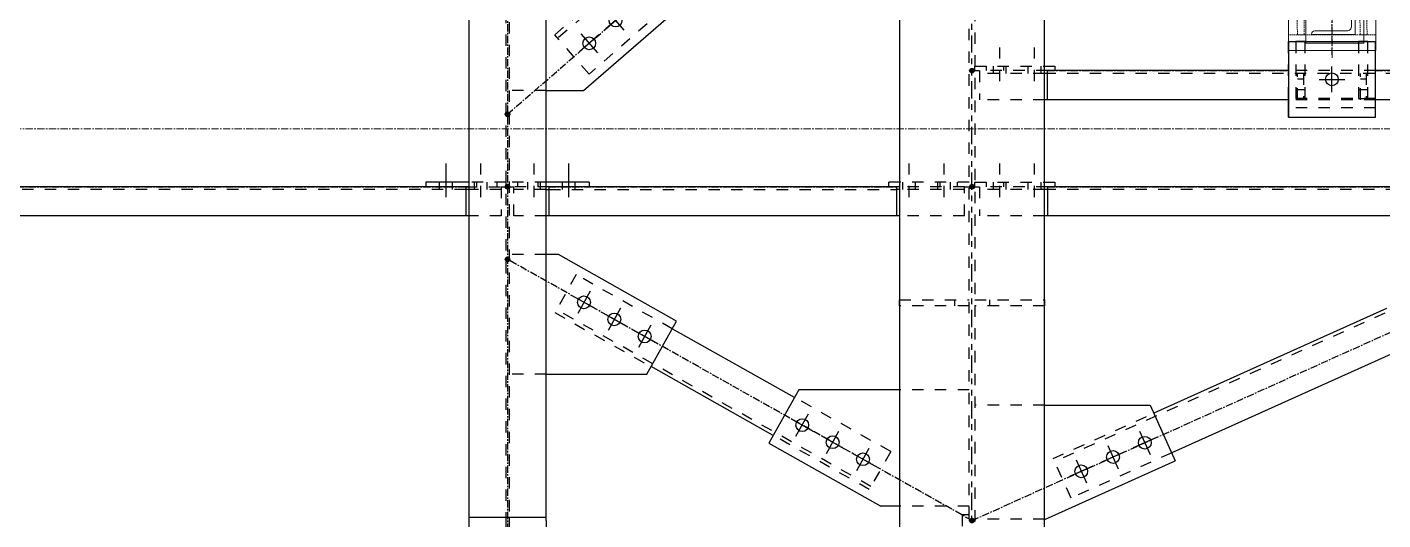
# Model space of a CAD drawing. Header units: inches. Extents: x 209270 to 234360, y -180214 to -150194.
# Drawn here: x 223884 to 226220, y -160038 to -159189 of the extents above; entities that cross this region are included whole.
import ezdxf

# ---------------------------------------------------------------- set-up
doc = ezdxf.new("R2010")
doc.units = ezdxf.units.IN
doc.header["$LTSCALE"] = 10
doc.header["$MEASUREMENT"] = 0
for name, pattern in [('CENTER', [2, 1.25, -0.25, 0.25, -0.25]), ('DXK_LINE_DOT2', [3.9198, 1.9599, -1.9599]), ('DXK_LINE_DOT5', [7.8785, 2.979, -0.9799, 0.9799, -0.9799, 0.9799, -0.9799]), ('HIDDEN', [0.375, 0.25, -0.125])]:
    doc.linetypes.add(name, pattern=pattern)
doc.layers.get('0').update_dxf_attribs({"color": 1})
for name, color, linetype in [('_STR_0', 5, 'Continuous'), ('_STR_1', 5, 'Continuous'), ('_STR_2', 5, 'Continuous'), ('_STR_4', 5, 'Continuous')]:
    doc.layers.add(name, color=color, linetype=linetype)
for name, color, linetype, lineweight in [('CEN', 1, 'CENTER', 9), ('DIM', 1, 'Continuous', 13), ('MAIN OBJECT', 1, 'Continuous', 18), ('STR25', 1, 'Continuous', 5), ('STRUC-25HD', 1, 'HIDDEN', 5)]:
    doc.layers.add(name, color=color, linetype=linetype, lineweight=lineweight)

# ---------------------------------------------------------------- blocks, each defined once
blk = doc.blocks.new('A$C34ae56dc')
at = {"layer": 'CEN'}
for p, q in [((0, 87.5), (0, -87.5)), ((77.7, 0.5), (-77.3, 0, 450449366.5))]:
    blk.add_line(p, q, dxfattribs=at)
at = {"layer": 'MAIN OBJECT', "ltscale": 0.2}
blk.add_circle((0, 0), 11, dxfattribs=at)
at = {"layer": 'STR25', "ltscale": 0.2}
blk.add_lwpolyline([(65.2, -74.5), (-64.8, -75), (-64.8, 75), (65.2, 75.5)], close=True, dxfattribs=at)
at = {"layer": 'STRUC-25HD'}
for points in [[(50.2, 75.5), (38.2, 75.5), (38.2, -74.5), (50.2, -74.5)], [(38.2, 48.5), (38.2, 60.5), (-54.8, 60), (-54.8, 48)], [(38.2, -47.5), (38.2, -59.5), (-54.8, -60), (-54.8, -48)]]:
    blk.add_lwpolyline(points, close=True, dxfattribs=at)
blk = doc.blocks.new('A$C1f4f58bd')
at = {"layer": 'CEN'}
blk.add_line((4170, 2327.5, -815479761.5), (4170, 2472.5, -815479761.5), dxfattribs=at)
blk.add_lwpolyline([(1100, 2200), (5000, 2200), (5000, -2700), (1100, -2700)], close=True, dxfattribs=at)
at = {"layer": 'MAIN OBJECT', "elevation": -815479761.5}
blk.add_lwpolyline([(4225.2, 2447.6), (4125.2, 2447.6), (4125.2, 2347.6), (4225.2, 2347.6)], close=True, dxfattribs=at)
blk.add_lwpolyline([(4135, 2362.5), (4210, 2362.5), (4210, 2437.5), (4209.5, 2437.5, 0.414214), (4204, 2432), (4204, 2377, -0.414214), (4195.5, 2368.5), (4140.5, 2368.5, 0.414214), (4135, 2363)], format="xyb", close=True, dxfattribs=at)
at = {"rotation": 270}
blk.add_blockref('A$C34ae56dc', (4170, 2400, -815479761.5), dxfattribs=at)
blk = doc.blocks.new('GridLine-116860372-116903 - 114867')
at = {"layer": '_STR_2', "linetype": 'DXK_LINE_DOT5'}
blk.add_line((225511.9, -165456.7), (225511.9, -153291), dxfattribs=at)
blk = doc.blocks.new('Part-116860372-115044 - 114867')
at = {"layer": '_STR_4', "linetype": 'Continuous'}
for points in [[(223611.9, -159467.7, -1), (223611.9, -159459.7, -1)], [(224711.9, -159467.7, -1), (224711.9, -159459.7, -1)]]:
    blk.add_hatch(color=256, dxfattribs=at).paths.add_polyline_path(points)
at = {"layer": '_STR_1', "linetype": 'DXK_LINE_DOT2'}
for p, q in [((223624.2, -159463.7), (223624.2, -159513.7)), ((223706.9, -159463.7), (223624.2, -159463.7)), ((223701.9, -159468.7), (223624.2, -159468.7)), ((224640.3, -159468.7), (223706.9, -159468.7)), ((224640.3, -159463.7), (224701, -159463.7)), ((224701, -159468.7), (224645.3, -159468.7)), ((224701, -159463.7), (224701, -159513.7)), ((223701.9, -159513.7), (223624.2, -159513.7)), ((224701, -159513.7), (224645.3, -159513.7))]:
    blk.add_line(p, q, dxfattribs=at)
at = {"layer": '_STR_2', "linetype": 'Continuous'}
for p, q in [((223706.9, -159468.7), (223701.9, -159468.7)), ((224640.3, -159463.7), (223706.9, -159463.7)), ((223706.9, -159513.7), (223706.9, -159463.7)), ((224640.3, -159463.7), (224640.3, -159513.7)), ((224645.3, -159468.7), (224640.3, -159468.7)), ((224645.3, -159513.7), (223701.9, -159513.7))]:
    blk.add_line(p, q, dxfattribs=at)
at = {"layer": '_STR_4', "linetype": 'CENTER'}
for p, q in [((223611.9, -159463.7), (223624.2, -159463.7)), ((223706.9, -159463.7), (224640.3, -159463.7)), ((224701, -159463.7), (224711.9, -159463.7))]:
    blk.add_line(p, q, dxfattribs=at)
at = {"layer": '_STR_4', "linetype": 'Continuous'}
for centre in [(223611.9, -159463.7), (224711.9, -159463.7)]:
    blk.add_circle(centre, 4, dxfattribs=at)
blk = doc.blocks.new('Part-116860372-115046 - 114867')
at = {"layer": '_STR_4', "linetype": 'Continuous'}
for points in [[(225511.9, -159467.7, -1), (225511.9, -159459.7, -1)], [(226511.9, -159467.7, -1), (226511.9, -159459.7, -1)]]:
    blk.add_hatch(color=256, dxfattribs=at).paths.add_polyline_path(points)
at = {"layer": '_STR_1', "linetype": 'DXK_LINE_DOT2'}
for p, q in [((225641.9, -159463.7), (225524.9, -159463.7)), ((225524.9, -159463.7), (225524.9, -159513.7)), ((225636.9, -159468.7), (225524.9, -159468.7)), ((226440.3, -159468.7), (225641.9, -159468.7)), ((226440.3, -159463.7), (226501, -159463.7)), ((226501, -159468.7), (226445.3, -159468.7)), ((226501, -159463.7), (226501, -159483.7)), ((226440.3, -159483.7), (226440.3, -159513.7)), ((226501, -159483.7), (226445.3, -159483.7)), ((225636.9, -159513.7), (225524.9, -159513.7)), ((226440.3, -159513.7), (226440.3, -159513.7))]:
    blk.add_line(p, q, dxfattribs=at)
at = {"layer": '_STR_2', "linetype": 'Continuous'}
for p, q in [((225641.9, -159468.7), (225636.9, -159468.7)), ((226440.3, -159463.7), (225641.9, -159463.7)), ((225641.9, -159463.7), (225641.9, -159513.7)), ((226440.3, -159463.7), (226440.3, -159513.7)), ((226445.3, -159468.7), (226440.3, -159468.7)), ((226445.3, -159483.7), (226440.3, -159483.7)), ((226440.3, -159513.7), (225636.9, -159513.7))]:
    blk.add_line(p, q, dxfattribs=at)
at = {"layer": '_STR_4', "linetype": 'CENTER'}
for p, q in [((225511.9, -159463.7), (225524.9, -159463.7)), ((225641.9, -159463.7), (226440.3, -159463.7)), ((226501, -159463.7), (226511.9, -159463.7))]:
    blk.add_line(p, q, dxfattribs=at)
at = {"layer": '_STR_4', "linetype": 'Continuous'}
for centre in [(225511.9, -159463.7), (226511.9, -159463.7)]:
    blk.add_circle(centre, 4, dxfattribs=at)
blk = doc.blocks.new('Part-116860372-114976 - 114867')
at = {"layer": '_STR_4', "linetype": 'Continuous'}
for points in [[(224711.9, -158367.7, -1), (224711.9, -158359.7, -1)], [(224711.9, -160167.7, -1), (224711.9, -160159.7, -1)]]:
    blk.add_hatch(color=256, dxfattribs=at).paths.add_polyline_path(points)
at = {"layer": '_STR_1', "linetype": 'DXK_LINE_DOT2'}
for p, q in [((224709, -158374.5), (224709, -158456.5)), ((224714.7, -158374.5), (224709, -158374.5)), ((224714.7, -158374.5), (224714.7, -158430.3)), ((224714.7, -158435.3), (224714.7, -160033.7)), ((224709, -158456.5), (224709, -160033.7)), ((224645.3, -160038.7), (224645.3, -160150.7)), ((224709, -160038.7), (224709, -160150.7)), ((224714.7, -160038.7), (224714.7, -160150.7)), ((224778.5, -160038.7), (224778.5, -160150.7)), ((224778.5, -160150.7), (224645.3, -160150.7))]:
    blk.add_line(p, q, dxfattribs=at)
at = {"layer": '_STR_2', "linetype": 'Continuous'}
for p, q in [((224645.3, -158435.3), (224645.3, -160038.7)), ((224778.5, -158435.3), (224645.3, -158435.3)), ((224709, -158430.3), (224709, -158435.3)), ((224714.7, -158430.3), (224714.7, -158435.3)), ((224778.5, -160038.7), (224778.5, -158435.3)), ((224778.5, -160033.7), (224645.3, -160033.7)), ((224709, -160033.7), (224709, -160038.7)), ((224714.7, -160033.7), (224714.7, -160038.7))]:
    blk.add_line(p, q, dxfattribs=at)
at = {"layer": '_STR_4', "linetype": 'CENTER'}
blk.add_line((224711.9, -158363.7), (224711.9, -160163.7), dxfattribs=at)
at = {"layer": '_STR_4', "linetype": 'Continuous'}
for centre in [(224711.9, -158363.7), (224711.9, -160163.7)]:
    blk.add_circle(centre, 4, dxfattribs=at)
blk = doc.blocks.new('Bolt-116860372-115919 - 114867')
at = {"layer": '_STR_1', "linetype": 'DXK_LINE_DOT2'}
for p, q in [((225403.9, -159481.7), (225403.9, -159423.7)), ((225463.9, -159481.7), (225463.9, -159423.7)), ((225392.9, -159463.7), (225392.9, -159455.7)), ((225392.9, -159468.7), (225392.9, -159463.7)), ((225414.9, -159463.7), (225414.9, -159455.7)), ((225414.9, -159468.7), (225414.9, -159463.7)), ((225452.9, -159463.7), (225452.9, -159455.7)), ((225452.9, -159468.7), (225452.9, -159463.7)), ((225474.9, -159463.7), (225474.9, -159455.7)), ((225474.9, -159468.7), (225474.9, -159463.7))]:
    blk.add_line(p, q, dxfattribs=at)
blk = doc.blocks.new('Part-116860372-115045 - 114867')
at = {"layer": '_STR_4', "linetype": 'Continuous'}
for points in [[(224711.9, -159467.7, -1), (224711.9, -159459.7, -1)], [(225511.9, -159467.7, -1), (225511.9, -159459.7, -1)]]:
    blk.add_hatch(color=256, dxfattribs=at).paths.add_polyline_path(points)
at = {"layer": '_STR_1', "linetype": 'DXK_LINE_DOT2'}
for p, q in [((224722.7, -159513.7), (224722.7, -159463.7)), ((224783.5, -159463.7), (224722.7, -159463.7)), ((224778.5, -159468.7), (224722.7, -159468.7)), ((224783.5, -159468.7), (225381.9, -159468.7)), ((225498.9, -159463.7), (225381.9, -159463.7)), ((225498.9, -159468.7), (225386.9, -159468.7)), ((225498.9, -159513.7), (225498.9, -159463.7)), ((224778.5, -159513.7), (224722.7, -159513.7)), ((225498.9, -159513.7), (225386.9, -159513.7))]:
    blk.add_line(p, q, dxfattribs=at)
at = {"layer": '_STR_2', "linetype": 'Continuous'}
for p, q in [((224778.5, -159468.7), (224783.5, -159468.7)), ((225381.9, -159463.7), (224783.5, -159463.7)), ((224783.5, -159513.7), (224783.5, -159463.7)), ((225381.9, -159463.7), (225381.9, -159513.7)), ((225386.9, -159468.7), (225381.9, -159468.7)), ((225386.9, -159513.7), (224778.5, -159513.7))]:
    blk.add_line(p, q, dxfattribs=at)
at = {"layer": '_STR_4', "linetype": 'CENTER'}
for p, q in [((224711.9, -159463.7), (224722.7, -159463.7)), ((224783.5, -159463.7), (225381.9, -159463.7)), ((225498.9, -159463.7), (225511.9, -159463.7))]:
    blk.add_line(p, q, dxfattribs=at)
at = {"layer": '_STR_4', "linetype": 'Continuous'}
for centre in [(224711.9, -159463.7), (225511.9, -159463.7)]:
    blk.add_circle(centre, 4, dxfattribs=at)
blk = doc.blocks.new('Part-116860372-115048 - 114867')
at = {"layer": '_STR_4', "linetype": 'Continuous'}
for points in [[(225511.9, -159267.7, -1), (225511.9, -159259.7, -1)], [(226511.9, -159267.7, -1), (226511.9, -159259.7, -1)]]:
    blk.add_hatch(color=256, dxfattribs=at).paths.add_polyline_path(points)
at = {"layer": '_STR_1', "linetype": 'DXK_LINE_DOT2'}
for p, q in [((225524.9, -159263.7), (225524.9, -159313.7)), ((225641.9, -159263.7), (225524.9, -159263.7)), ((225636.9, -159268.7), (225524.9, -159268.7)), ((226440.3, -159268.7), (225641.9, -159268.7)), ((226206.9, -159263.7), (226056.9, -159263.7)), ((226440.3, -159263.7), (226501, -159263.7)), ((226501, -159268.7), (226445.3, -159268.7)), ((226501, -159263.7), (226501, -159313.7)), ((225636.9, -159313.7), (225524.9, -159313.7)), ((226206.9, -159313.7), (226056.9, -159313.7)), ((226501, -159313.7), (226440.3, -159313.7))]:
    blk.add_line(p, q, dxfattribs=at)
at = {"layer": '_STR_2', "linetype": 'Continuous'}
for p, q in [((225641.9, -159268.7), (225636.9, -159268.7)), ((226056.9, -159263.7), (225641.9, -159263.7)), ((225641.9, -159313.7), (225641.9, -159263.7)), ((226440.3, -159263.7), (226206.9, -159263.7)), ((226440.3, -159263.7), (226440.3, -159313.7)), ((226445.3, -159268.7), (226440.3, -159268.7)), ((226056.9, -159313.7), (225636.9, -159313.7)), ((226445.3, -159313.7), (226206.9, -159313.7))]:
    blk.add_line(p, q, dxfattribs=at)
at = {"layer": '_STR_4', "linetype": 'CENTER'}
for p, q in [((225511.9, -159263.7), (225524.9, -159263.7)), ((225641.9, -159263.7), (226056.9, -159263.7)), ((226206.9, -159263.7), (226440.3, -159263.7)), ((226501, -159263.7), (226511.9, -159263.7))]:
    blk.add_line(p, q, dxfattribs=at)
at = {"layer": '_STR_4', "linetype": 'Continuous'}
for centre in [(225511.9, -159263.7), (226511.9, -159263.7)]:
    blk.add_circle(centre, 4, dxfattribs=at)
blk = doc.blocks.new('Part-116860372-115917 - 114867')
at = {"layer": '_STR_1', "linetype": 'DXK_LINE_DOT2'}
for p, q in [((225506.9, -159455.7), (225386.9, -159455.7)), ((225456.9, -159463.7), (225456.9, -159455.7)), ((225486.9, -159463.7), (225486.9, -159455.7))]:
    blk.add_line(p, q, dxfattribs=at)
at = {"layer": '_STR_2', "linetype": 'Continuous'}
for p, q in [((225386.9, -159455.7), (225368.9, -159455.7)), ((225368.9, -159463.7), (225368.9, -159455.7)), ((225386.9, -159463.7), (225381.9, -159463.7))]:
    blk.add_line(p, q, dxfattribs=at)
blk = doc.blocks.new('Part-116860372-115081 - 114867')
at = {"layer": '_STR_4', "linetype": 'Continuous'}
for points in [[(226511.9, -159592.7, -1), (226511.9, -159584.7, -1)], [(225511.9, -160042.7, -1), (225511.9, -160034.7, -1)]]:
    blk.add_hatch(color=256, dxfattribs=at).paths.add_polyline_path(points)
at = {"layer": '_STR_1', "linetype": 'DXK_LINE_DOT2'}
for p, q in [((226401.9, -159600.9), (225654.3, -159937.3)), ((226399.5, -159595.4), (226226.2, -159673.4)), ((226399.5, -159595.4), (226430.3, -159663.8)), ((226430.3, -159663.8), (226257, -159741.8)), ((225651.9, -159931.8), (225825.1, -159853.9)), ((225682.6, -160000.2), (225651.9, -159931.8)), ((225855.9, -159922.2), (225682.6, -160000.2))]:
    blk.add_line(p, q, dxfattribs=at)
at = {"layer": '_STR_2', "linetype": 'Continuous'}
for p, q in [((226226.2, -159673.4), (225825.1, -159853.9)), ((226257, -159741.8), (225855.9, -159922.2))]:
    blk.add_line(p, q, dxfattribs=at)
at = {"layer": '_STR_4', "linetype": 'CENTER'}
blk.add_line((225511.9, -160038.7), (226511.9, -159588.7), dxfattribs=at)
at = {"layer": '_STR_4', "linetype": 'Continuous'}
for centre in [(226511.9, -159588.7), (225511.9, -160038.7)]:
    blk.add_circle(centre, 4, dxfattribs=at)
blk = doc.blocks.new('Part-116860372-115082 - 114867')
at = {"layer": '_STR_4', "linetype": 'Continuous'}
for points in [[(224711.9, -159592.7, -1), (224711.9, -159584.7, -1)], [(225511.9, -160042.7, -1), (225511.9, -160034.7, -1)]]:
    blk.add_hatch(color=256, dxfattribs=at).paths.add_polyline_path(points)
at = {"layer": '_STR_1', "linetype": 'DXK_LINE_DOT2'}
for p, q in [((224830.2, -159615.1), (224793.5, -159680.5)), ((224995.8, -159708.3), (224830.2, -159615.1)), ((224793.5, -159680.5), (224959.1, -159773.6)), ((225338, -159979.9), (224796.4, -159675.3)), ((225371.9, -159919.8), (225206.3, -159826.6)), ((225335.1, -159985.1), (225169.5, -159892)), ((225371.9, -159919.8), (225335.1, -159985.1))]:
    blk.add_line(p, q, dxfattribs=at)
at = {"layer": '_STR_2', "linetype": 'Continuous'}
for p, q in [((225206.3, -159826.6), (224995.8, -159708.3)), ((225169.5, -159892), (224959.1, -159773.6))]:
    blk.add_line(p, q, dxfattribs=at)
at = {"layer": '_STR_4', "linetype": 'CENTER'}
blk.add_line((225511.9, -160038.7), (224711.9, -159588.7), dxfattribs=at)
at = {"layer": '_STR_4', "linetype": 'Continuous'}
for centre in [(224711.9, -159588.7), (225511.9, -160038.7)]:
    blk.add_circle(centre, 4, dxfattribs=at)
blk = doc.blocks.new('Part-116860372-115768 - 114867')
at = {"layer": '_STR_1', "linetype": 'DXK_LINE_DOT2'}
for p, q in [((224709, -159455.7), (224645.3, -159455.7)), ((224659, -159463.7), (224659, -159455.7)), ((224694, -159463.7), (224694, -159455.7)), ((224709, -159455.7), (224709, -159463.7))]:
    blk.add_line(p, q, dxfattribs=at)
at = {"layer": '_STR_2', "linetype": 'Continuous'}
for p, q in [((224645.3, -159455.7), (224571, -159455.7)), ((224571, -159455.7), (224571, -159463.7)), ((224645.3, -159463.7), (224640.3, -159463.7))]:
    blk.add_line(p, q, dxfattribs=at)
blk = doc.blocks.new('Bolt-116860372-115770 - 114867')
at = {"layer": '_STR_1', "linetype": 'DXK_LINE_DOT2'}
for p, q in [((224757.7, -159481.7), (224757.7, -159423.7)), ((224746.7, -159463.7), (224746.7, -159455.7)), ((224746.7, -159468.7), (224746.7, -159463.7)), ((224768.7, -159463.7), (224768.7, -159455.7)), ((224768.7, -159468.7), (224768.7, -159463.7))]:
    blk.add_line(p, q, dxfattribs=at)
at = {"layer": '_STR_2', "linetype": 'Continuous'}
for p, q in [((224817.7, -159481.7), (224817.7, -159423.7)), ((224806.7, -159463.7), (224806.7, -159455.7)), ((224806.7, -159468.7), (224806.7, -159463.7)), ((224828.7, -159463.7), (224828.7, -159455.7)), ((224828.7, -159468.7), (224828.7, -159463.7))]:
    blk.add_line(p, q, dxfattribs=at)
blk = doc.blocks.new('Part-116860372-115108 - 114867')
at = {"layer": '_STR_4', "linetype": 'Continuous'}
for points in [[(225511.9, -158649, -1), (225511.9, -158641, -1)], [(224711.9, -159342.7, -1), (224711.9, -159334.7, -1)]]:
    blk.add_hatch(color=256, dxfattribs=at).paths.add_polyline_path(points)
at = {"layer": '_STR_1', "linetype": 'DXK_LINE_DOT2'}
for p, q in [((225318.1, -158757.4), (224798.7, -159207.8)), ((225312.9, -158751.4), (225124, -158915.1)), ((225312.9, -158751.4), (225371.9, -158819.4)), ((225371.9, -158819.4), (225183, -158983.1)), ((224793.5, -159201.8), (224982.3, -159038)), ((225041.3, -159106), (224852.4, -159269.8)), ((224852.4, -159269.8), (224793.5, -159201.8))]:
    blk.add_line(p, q, dxfattribs=at)
at = {"layer": '_STR_2', "linetype": 'Continuous'}
for p, q in [((225124, -158915.1), (224982.3, -159038)), ((225183, -158983.1), (225041.3, -159106))]:
    blk.add_line(p, q, dxfattribs=at)
at = {"layer": '_STR_4', "linetype": 'CENTER'}
blk.add_line((224711.9, -159338.7), (225511.9, -158645), dxfattribs=at)
at = {"layer": '_STR_4', "linetype": 'Continuous'}
for centre in [(225511.9, -158645), (224711.9, -159338.7)]:
    blk.add_circle(centre, 4, dxfattribs=at)
blk = doc.blocks.new('Part-116860372-115921 - 114867')
at = {"layer": '_STR_1', "linetype": 'DXK_LINE_DOT2'}
for p, q in [((225516.9, -159263.7), (225516.9, -159255.7)), ((225516.9, -159255.7), (225636.9, -159255.7)), ((225536.9, -159263.7), (225536.9, -159255.7)), ((225566.9, -159263.7), (225566.9, -159255.7))]:
    blk.add_line(p, q, dxfattribs=at)
at = {"layer": '_STR_2', "linetype": 'Continuous'}
for p, q in [((225636.9, -159255.7), (225654.9, -159255.7)), ((225654.9, -159255.7), (225654.9, -159263.7)), ((225641.9, -159263.7), (225636.9, -159263.7))]:
    blk.add_line(p, q, dxfattribs=at)
blk = doc.blocks.new('Part-116860372-116283 - 114867')
at = {"layer": '_STR_1', "linetype": 'DXK_LINE_DOT2'}
for p, q in [((225506.9, -160028.7), (225494.9, -160028.7)), ((225494.9, -160028.7), (225494.9, -160146.7)), ((225376.9, -160146.7), (225376.9, -160158.7)), ((225381.9, -160146.7), (225376.9, -160146.7)), ((225494.9, -160146.7), (225386.9, -160146.7)), ((225498.9, -160158.7), (225506.9, -160158.7))]:
    blk.add_line(p, q, dxfattribs=at)
at = {"layer": '_STR_2', "linetype": 'Continuous'}
blk.add_line((225386.9, -160146.7), (225381.9, -160146.7), dxfattribs=at)
blk = doc.blocks.new('Part-116860372-115115 - 114867')
at = {"layer": '_STR_2', "linetype": 'Continuous'}
for p, q in [((225386.9, -158649), (225386.9, -165051.7)), ((225636.9, -165051.7), (225636.9, -158649))]:
    blk.add_line(p, q, dxfattribs=at)
blk = doc.blocks.new('Part-116860372-115117 - 114867')
at = {"layer": '_STR_1', "linetype": 'DXK_LINE_DOT2'}
for p, q in [((225506.9, -165051.7), (225506.9, -158649)), ((225516.9, -158649), (225516.9, -165051.7))]:
    blk.add_line(p, q, dxfattribs=at)
blk = doc.blocks.new('Bolt-116860372-115920 - 114867')
at = {"layer": '_STR_1', "linetype": 'DXK_LINE_DOT2'}
for p, q in [((225559.9, -159481.7), (225559.9, -159423.7)), ((225619.9, -159481.7), (225619.9, -159423.7)), ((225548.9, -159463.7), (225548.9, -159455.7)), ((225548.9, -159468.7), (225548.9, -159463.7)), ((225570.9, -159463.7), (225570.9, -159455.7)), ((225570.9, -159468.7), (225570.9, -159463.7)), ((225608.9, -159463.7), (225608.9, -159455.7)), ((225608.9, -159468.7), (225608.9, -159463.7)), ((225630.9, -159463.7), (225630.9, -159455.7)), ((225630.9, -159468.7), (225630.9, -159463.7))]:
    blk.add_line(p, q, dxfattribs=at)
blk = doc.blocks.new('Part-116860372-116719 - 114867')
at = {"layer": '_STR_1', "linetype": 'DXK_LINE_DOT2'}
for p, q in [((226177.9, -159213.7), (226177.9, -159311.7)), ((226193.9, -159213.7), (226177.9, -159213.7)), ((226193.9, -159311.7), (226193.9, -159213.7)), ((226193.9, -159296.7), (226177.9, -159296.7)), ((226177.9, -159311.7), (226193.9, -159311.7))]:
    blk.add_line(p, q, dxfattribs=at)
blk = doc.blocks.new('Part-116860372-150349 - 114867')
at = {"layer": '_STR_1', "linetype": 'DXK_LINE_DOT2'}
for p, q in [((226072.9, -159313.7), (226072.9, -159268.7)), ((226082.9, -159278.6), (226072.9, -159278.6)), ((226082.9, -159268.7), (226082.9, -159313.7))]:
    blk.add_line(p, q, dxfattribs=at)
blk = doc.blocks.new('Part-116860372-115918 - 114867')
at = {"layer": '_STR_1', "linetype": 'DXK_LINE_DOT2'}
for p, q in [((225516.9, -159463.7), (225516.9, -159455.7)), ((225516.9, -159455.7), (225636.9, -159455.7)), ((225536.9, -159463.7), (225536.9, -159455.7)), ((225566.9, -159463.7), (225566.9, -159455.7))]:
    blk.add_line(p, q, dxfattribs=at)
at = {"layer": '_STR_2', "linetype": 'Continuous'}
for p, q in [((225636.9, -159455.7), (225654.9, -159455.7)), ((225641.9, -159463.7), (225636.9, -159463.7)), ((225654.9, -159455.7), (225654.9, -159463.7))]:
    blk.add_line(p, q, dxfattribs=at)
blk = doc.blocks.new('Part-116860372-115767 - 114867')
at = {"layer": '_STR_1', "linetype": 'DXK_LINE_DOT2'}
for p, q in [((224778.5, -159455.7), (224714.7, -159455.7)), ((224729.7, -159463.7), (224729.7, -159455.7)), ((224764.7, -159463.7), (224764.7, -159455.7))]:
    blk.add_line(p, q, dxfattribs=at)
at = {"layer": '_STR_2', "linetype": 'Continuous'}
for p, q in [((224852.7, -159455.7), (224778.5, -159455.7)), ((224783.5, -159463.7), (224778.5, -159463.7)), ((224852.7, -159455.7), (224852.7, -159463.7))]:
    blk.add_line(p, q, dxfattribs=at)
blk = doc.blocks.new('Part-116860372-116252 - 114867')
at = {"layer": '_STR_1', "linetype": 'DXK_LINE_DOT2'}
for p, q in [((224778.5, -159580.6), (224714.7, -159580.6)), ((224778.5, -159786.7), (224714.7, -159786.7))]:
    blk.add_line(p, q, dxfattribs=at)
at = {"layer": '_STR_2', "linetype": 'Continuous'}
for p, q in [((224799.6, -159580.6), (224778.5, -159580.6)), ((225003.2, -159695.2), (224799.6, -159580.6)), ((224951.7, -159786.7), (225003.2, -159695.2)), ((224778.5, -159786.7), (224951.7, -159786.7))]:
    blk.add_line(p, q, dxfattribs=at)
blk = doc.blocks.new('Bolt-116860372-115922 - 114867')
at = {"layer": '_STR_1', "linetype": 'DXK_LINE_DOT2'}
for p, q in [((225559.9, -159281.7), (225559.9, -159223.7)), ((225619.9, -159281.7), (225619.9, -159223.7)), ((225548.9, -159263.7), (225548.9, -159255.7)), ((225570.9, -159263.7), (225570.9, -159255.7)), ((225608.9, -159263.7), (225608.9, -159255.7)), ((225630.9, -159263.7), (225630.9, -159255.7)), ((225548.9, -159268.7), (225548.9, -159263.7)), ((225570.9, -159268.7), (225570.9, -159263.7)), ((225608.9, -159268.7), (225608.9, -159263.7)), ((225630.9, -159268.7), (225630.9, -159263.7))]:
    blk.add_line(p, q, dxfattribs=at)
blk = doc.blocks.new('Bolt-116860372-115771 - 114867')
at = {"layer": '_STR_1', "linetype": 'DXK_LINE_DOT2'}
for p, q in [((224666, -159481.7), (224666, -159423.7)), ((224655, -159463.7), (224655, -159455.7)), ((224655, -159468.7), (224655, -159463.7)), ((224677, -159463.7), (224677, -159455.7)), ((224677, -159468.7), (224677, -159463.7))]:
    blk.add_line(p, q, dxfattribs=at)
at = {"layer": '_STR_2', "linetype": 'Continuous'}
for p, q in [((224606, -159481.7), (224606, -159423.7)), ((224595, -159463.7), (224595, -159455.7)), ((224595, -159468.7), (224595, -159463.7)), ((224617, -159463.7), (224617, -159455.7)), ((224617, -159468.7), (224617, -159463.7))]:
    blk.add_line(p, q, dxfattribs=at)
blk = doc.blocks.new('Part-116860372-116716 - 114867')
at = {"layer": '_STR_2', "linetype": 'Continuous'}
for p, q in [((226056.9, -159213.7), (226206.9, -159213.7)), ((226056.9, -159213.7), (226056.9, -159343.7)), ((226206.9, -159343.7), (226206.9, -159213.7)), ((226056.9, -159343.7), (226206.9, -159343.7))]:
    blk.add_line(p, q, dxfattribs=at)
blk = doc.blocks.new('Part-116860372-116364 - 114867')
at = {"layer": '_STR_1', "linetype": 'DXK_LINE_DOT2'}
for p, q in [((225516.9, -159658.7), (225636.9, -159658.7)), ((225541.9, -159658.7), (225541.9, -159668.7)), ((225636.9, -159658.7), (225636.9, -159668.7)), ((225636.9, -159668.7), (225516.9, -159668.7))]:
    blk.add_line(p, q, dxfattribs=at)
blk = doc.blocks.new('Bolt-116860372-116265 - 114867')
at = {"layer": '_STR_2', "linetype": 'Continuous'}
for p, q in [((225800.6, -159884.6), (225818.7, -159924.8)), ((225745.9, -159909.3), (225763.9, -159949.4)), ((225829.7, -159895.7), (225789.6, -159913.7)), ((225691.2, -159933.9), (225709.2, -159974)), ((225775, -159920.3), (225734.8, -159938.3)), ((225720.3, -159944.9), (225680.1, -159963))]:
    blk.add_line(p, q, dxfattribs=at)
for centre in [(225809.6, -159904.7), (225754.9, -159929.3), (225700.2, -159953.9)]:
    blk.add_circle(centre, 11, dxfattribs=at)
blk = doc.blocks.new('Bolt-116860372-116253 - 114867')
at = {"layer": '_STR_2', "linetype": 'Continuous'}
for p, q in [((224862.8, -159673.6), (224824.4, -159652)), ((224854.4, -159643.6), (224832.8, -159682)), ((224915, -159703), (224876.7, -159681.4)), ((224906.7, -159673), (224885.1, -159711.4)), ((224959, -159702.4), (224937.4, -159740.8)), ((224967.3, -159732.4), (224929, -159710.8))]:
    blk.add_line(p, q, dxfattribs=at)
for centre in [(224843.6, -159662.8), (224895.9, -159692.2), (224948.2, -159721.6)]:
    blk.add_circle(centre, 11, dxfattribs=at)
blk = doc.blocks.new('Part-116860372-116249 - 114867')
at = {"layer": '_STR_1', "linetype": 'DXK_LINE_DOT2'}
for p, q in [((224778.5, -159026.6), (224714.7, -159026.6)), ((224778.5, -159297.9), (224714.7, -159297.9))]:
    blk.add_line(p, q, dxfattribs=at)
at = {"layer": '_STR_2', "linetype": 'Continuous'}
for p, q in [((224778.5, -159026.6), (224972.5, -159026.6)), ((224972.5, -159026.6), (225051.1, -159117.3)), ((224842.9, -159297.9), (225051.1, -159117.3)), ((224778.5, -159297.9), (224842.9, -159297.9))]:
    blk.add_line(p, q, dxfattribs=at)
blk = doc.blocks.new('Bolt-116860372-116250 - 114867')
at = {"layer": '_STR_2', "linetype": 'Continuous'}
for p, q in [((225005.3, -159084.3), (224972, -159113.1)), ((224974.2, -159082.1), (225003.1, -159115.3)), ((224928.9, -159121.4), (224957.7, -159154.6)), ((224959.9, -159123.6), (224926.7, -159152.4)), ((224914.6, -159162.9), (224881.4, -159191.7)), ((224883.6, -159160.7), (224912.4, -159193.9)), ((224869.3, -159202.2), (224836, -159231)), ((224838.2, -159200), (224867.1, -159233.2))]:
    blk.add_line(p, q, dxfattribs=at)
for centre in [(224988.7, -159098.7), (224943.3, -159138), (224898, -159177.3), (224852.7, -159216.6)]:
    blk.add_circle(centre, 11, dxfattribs=at)
blk = doc.blocks.new('Part-116860372-116255 - 114867')
at = {"layer": '_STR_1', "linetype": 'DXK_LINE_DOT2'}
for p, q in [((225506.9, -159813.6), (225386.9, -159813.6)), ((225506.9, -160013.7), (225386.9, -160013.7))]:
    blk.add_line(p, q, dxfattribs=at)
at = {"layer": '_STR_2', "linetype": 'Continuous'}
for p, q in [((225213.6, -159813.6), (225162.1, -159905.1)), ((225386.9, -159813.6), (225213.6, -159813.6)), ((225162.1, -159905.1), (225355.2, -160013.7)), ((225386.9, -160013.7), (225355.2, -160013.7))]:
    blk.add_line(p, q, dxfattribs=at)
blk = doc.blocks.new('Bolt-116860372-116256 - 114867')
at = {"layer": '_STR_2', "linetype": 'Continuous'}
for p, q in [((225200.4, -159863.5), (225238.8, -159885.1)), ((225208.8, -159893.5), (225230.4, -159855.1)), ((225252.7, -159892.9), (225291.1, -159914.5)), ((225261.1, -159922.9), (225282.7, -159884.5)), ((225313.4, -159952.3), (225335, -159914)), ((225305, -159922.3), (225343.4, -159943.9))]:
    blk.add_line(p, q, dxfattribs=at)
for centre in [(225219.6, -159874.3), (225271.9, -159903.7), (225324.2, -159933.1)]:
    blk.add_circle(centre, 11, dxfattribs=at)
blk = doc.blocks.new('Part-116860372-116264 - 114867')
at = {"layer": '_STR_1', "linetype": 'DXK_LINE_DOT2'}
for p, q in [((225636.9, -159840.2), (225516.9, -159840.2)), ((225636.9, -160036.4), (225516.9, -160036.4))]:
    blk.add_line(p, q, dxfattribs=at)
at = {"layer": '_STR_2', "linetype": 'Continuous'}
for p, q in [((225636.9, -159840.2), (225819, -159840.2)), ((225819, -159840.2), (225862.1, -159935.9)), ((225638.7, -160036.4), (225862.1, -159935.9)), ((225636.9, -160036.4), (225638.7, -160036.4))]:
    blk.add_line(p, q, dxfattribs=at)
blk = doc.blocks.new('Part-116860372-116365 - 114867')
at = {"layer": '_STR_1', "linetype": 'DXK_LINE_DOT2'}
for p, q in [((225386.9, -159668.7), (225386.9, -159658.7)), ((225386.9, -159658.7), (225506.9, -159658.7)), ((225481.9, -159658.7), (225481.9, -159668.7)), ((225506.9, -159668.7), (225386.9, -159668.7))]:
    blk.add_line(p, q, dxfattribs=at)
blk = doc.blocks.new('Part-116860372-116715 - 114867')
at = {"layer": '_STR_1', "linetype": 'DXK_LINE_DOT2'}
for p, q in [((226056.9, -159327.7), (226056.9, -159311.7)), ((226206.9, -159311.7), (226056.9, -159311.7)), ((226206.9, -159327.7), (226056.9, -159327.7)), ((226206.9, -159327.7), (226206.9, -159311.7))]:
    blk.add_line(p, q, dxfattribs=at)
blk = doc.blocks.new('Part-116860372-116717 - 114867')
at = {"layer": '_STR_1', "linetype": 'DXK_LINE_DOT2'}
for p, q in [((226056.9, -159311.7), (226056.9, -159213.7)), ((226056.9, -159213.7), (226206.9, -159213.7)), ((226206.9, -159311.7), (226206.9, -159213.7)), ((226056.9, -159343.7), (226056.9, -159327.7)), ((226206.9, -159343.7), (226206.9, -159327.7)), ((226056.9, -159343.7), (226206.9, -159343.7))]:
    blk.add_line(p, q, dxfattribs=at)
blk = doc.blocks.new('Part-116860372-116718 - 114867')
at = {"layer": '_STR_1', "linetype": 'DXK_LINE_DOT2'}
for p, q in [((226069.9, -159213.7), (226069.9, -159311.7)), ((226085.9, -159213.7), (226069.9, -159213.7)), ((226085.9, -159311.7), (226085.9, -159213.7)), ((226085.9, -159296.7), (226069.9, -159296.7)), ((226069.9, -159311.7), (226085.9, -159311.7))]:
    blk.add_line(p, q, dxfattribs=at)
blk = doc.blocks.new('Bolt-116860372-116720 - 114867')
at = {"layer": '_STR_2', "linetype": 'Continuous'}
for p, q in [((226131.9, -159300.7), (226131.9, -159256.7)), ((226109.9, -159278.7), (226153.9, -159278.7))]:
    blk.add_line(p, q, dxfattribs=at)
blk.add_circle((226131.9, -159278.7), 11, dxfattribs=at)
blk = doc.blocks.new('Part-116860372-150351 - 114867')
at = {"layer": '_STR_1', "linetype": 'DXK_LINE_DOT2'}
for p, q in [((226180.9, -159313.7), (226180.9, -159268.7)), ((226190.9, -159278.6), (226180.9, -159278.6)), ((226190.9, -159268.7), (226190.9, -159313.7))]:
    blk.add_line(p, q, dxfattribs=at)
blk = doc.blocks.new('Part-116860372-157427 - 114867')
at = {"layer": '_STR_1', "linetype": 'DXK_LINE_DOT2'}
for p, q in [((225386.9, -159068.7), (225386.9, -159658.7)), ((225636.9, -159658.7), (225636.9, -159068.7)), ((225386.9, -159668.7), (225386.9, -160858.7)), ((225636.9, -160858.7), (225636.9, -159668.7))]:
    blk.add_line(p, q, dxfattribs=at)
blk = doc.blocks.new('OVERLAY_DRAWING')
at = {"layer": '_STR_0', "zscale": 0.8}
for name in ['GridLine-116860372-116903 - 114867', 'Part-116860372-114976 - 114867', 'Part-116860372-115108 - 114867', 'Part-116860372-115115 - 114867', 'Part-116860372-157427 - 114867', 'Part-116860372-115117 - 114867', 'Part-116860372-116249 - 114867', 'Bolt-116860372-116250 - 114867', 'Part-116860372-116716 - 114867', 'Part-116860372-116717 - 114867', 'Part-116860372-116718 - 114867', 'Part-116860372-116719 - 114867', 'Bolt-116860372-115922 - 114867', 'Part-116860372-115048 - 114867', 'Part-116860372-115921 - 114867', 'Bolt-116860372-116720 - 114867', 'Part-116860372-150349 - 114867', 'Part-116860372-150351 - 114867', 'Part-116860372-116715 - 114867', 'Bolt-116860372-115771 - 114867', 'Bolt-116860372-115770 - 114867', 'Bolt-116860372-115919 - 114867', 'Bolt-116860372-115920 - 114867', 'Part-116860372-115044 - 114867', 'Part-116860372-115768 - 114867', 'Part-116860372-115045 - 114867', 'Part-116860372-115767 - 114867', 'Part-116860372-115917 - 114867', 'Part-116860372-115046 - 114867', 'Part-116860372-115918 - 114867', 'Part-116860372-115082 - 114867', 'Part-116860372-116252 - 114867', 'Part-116860372-115081 - 114867', 'Bolt-116860372-116253 - 114867', 'Part-116860372-116365 - 114867', 'Part-116860372-116364 - 114867', 'Part-116860372-116255 - 114867', 'Part-116860372-116264 - 114867', 'Bolt-116860372-116256 - 114867', 'Bolt-116860372-116265 - 114867', 'Part-116860372-116283 - 114867']:
    blk.add_blockref(name, (0, 0), dxfattribs=at)
at = {"layer": 'DIM'}
blk.add_blockref('A$C1f4f58bd', (221961.9, -161563.7, -450449365.8), dxfattribs=at)

msp = doc.modelspace()

# ---------------------------------------------------------------- block references
msp.add_blockref('OVERLAY_DRAWING', (0, 0))

doc.saveas('drawing.dxf')
